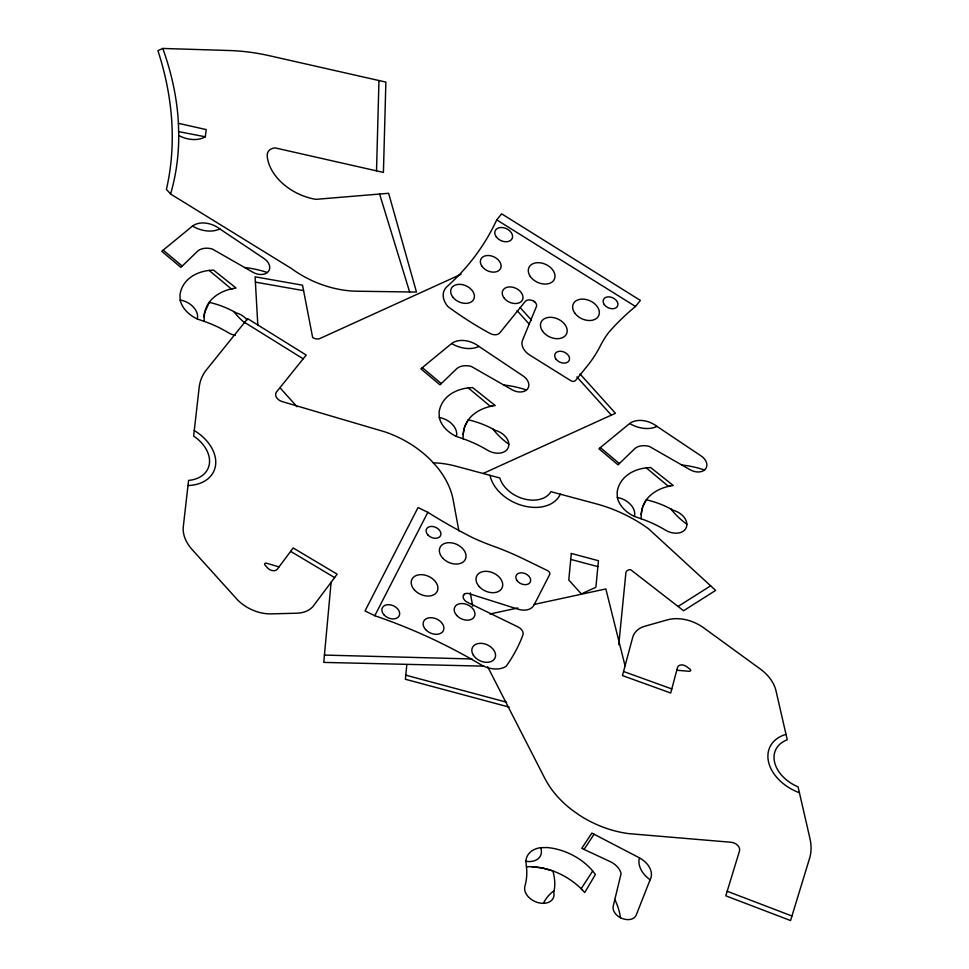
<?xml version="1.0" encoding="UTF-8"?>
<svg xmlns="http://www.w3.org/2000/svg" width="969" height="969" viewBox="0 0 969 969"><rect width="100%" height="100%" fill="white"/><g stroke="black" fill="none" stroke-linecap="round" stroke-linejoin="round"><path stroke-width="1.45" d="M376.517 170.847L378.964 80.536M331.107 582.26L323.767 662.408L483.773 666.139M406.823 664.649L405.381 679.257L509.1 707.091M618.755 644.76L625.865 572.958A6.504 4.579 24.8 0 1 630.565 569.639L683.569 610.736L715.643 590.412L648.515 528.747A114.754 80.851 24.8 0 0 596.056 503.783L550.937 491.683A28.222 19.889 24.8 0 1 523.975 498.914A28.222 19.889 24.8 0 1 499.81 477.971L455.709 466.137A75.34 53.089 24.8 0 0 433.228 462.843M170.592 194.018A393.014 276.928 24.8 0 0 178.756 135.527A25.182 17.745 24.8 0 0 205.307 136.799L206.191 129.58L178.429 123.329A393.014 276.928 24.8 0 0 162.78 48.45L157.923 50.654A433.288 305.308 24.8 0 1 166.414 189.391L170.592 194.018L291.366 268.474A85.333 60.126 24.8 0 0 306.507 277.897L311.885 280.55A85.333 60.126 24.8 0 0 357.101 291.221L416.476 292.069L388.617 193.291L315.93 199.348A48.317 34.048 24.8 0 1 267.287 157.002L267.238 154.628A12.791 9.012 24.8 0 1 275.111 147.894L383.421 172.421L385.868 82.099L269.491 55.742A170.459 120.12 24.8 0 0 229.362 50.521L162.78 48.45M235.346 335.395A15.407 10.865 24.8 0 1 228.357 332.694A91.365 64.378 24.8 0 0 204.023 321.308L204.532 313.096L209.195 302.364M463.109 434.609L464.72 426.711L468.257 419.843A58.637 41.316 24.8 0 1 489.575 406.605L495.195 405.514L472.606 387.552L468.245 387.891A50.812 35.805 24.8 0 0 439.102 412.14L439.296 417.494A17.381 12.246 24.8 0 1 456.387 436.438L463.146 438.8A91.365 64.378 24.8 0 1 487.468 450.185A15.407 10.865 24.8 0 0 508.301 447.448A15.407 10.865 24.8 0 0 495.159 430.309L492.942 429.073A68.811 48.486 24.8 0 0 469.42 420.098L468.257 419.843L466.319 423.053A55.524 39.123 24.8 0 0 463.109 434.609L463.146 438.8M641.151 514.587L642.762 506.69L646.299 499.822A58.637 41.316 24.8 0 1 667.617 486.583L673.237 485.493L650.647 467.542L646.287 467.87A50.812 35.805 24.8 0 0 617.144 492.119L617.338 497.472A26.393 18.593 24.8 0 0 634.429 516.416L641.187 518.778A91.365 64.378 24.8 0 1 665.509 530.164A15.407 10.865 24.8 0 0 686.343 527.427A15.407 10.865 24.8 0 0 673.201 510.288L670.984 509.052A68.811 48.486 24.8 0 0 647.462 500.077L646.299 499.822L644.361 503.032A55.524 39.123 24.8 0 0 641.151 514.587L641.187 518.778M531.654 866.698L542.374 868.03L552.814 870.937L553.081 871.821A68.811 48.486 24.8 0 1 554.135 890.656L553.747 892.425A15.407 10.865 24.8 0 1 539.188 902.902A15.407 10.865 24.8 0 1 524.907 886.175A91.365 64.378 24.8 0 0 526.446 866.71L525.864 861.296A26.393 18.593 24.8 0 1 540.617 847.669L547.206 847.536A50.812 35.805 24.8 0 1 592.701 870.998L595.39 874.51L584.743 892.546L580.455 888.04A58.637 41.316 24.8 0 0 552.802 870.889L547.776 869.29A55.524 39.123 24.8 0 0 531.654 866.698L526.446 866.71M650.102 879.779L636.233 915.027A12.379 8.721 24.8 0 1 622.025 918.43A12.379 8.721 24.8 0 1 613.292 905.833L621.105 873.566A17.2 12.125 24.8 0 0 609.15 861.126L581.763 848.347L591.853 833.086L639.443 857.856A25.569 18.023 24.8 0 0 650.102 879.779A20.858 14.692 24.8 0 0 639.443 857.856M374.797 615.727L427.838 512.31L418.051 507.538L365.01 610.954L374.797 615.727A396.818 279.605 24.8 0 1 480.89 664.686A22.299 15.71 24.8 0 0 506.084 666.357A268.219 188.991 24.8 0 0 522.327 636.572L522.897 635.046A7.946 5.596 24.8 0 0 518.136 627.004L467.324 602.258A6.626 4.663 24.8 0 1 463.448 595.305L464.236 594.3A5.657 3.985 24.8 0 1 468.705 593.549L518.064 609.198A15.504 10.925 24.8 0 0 534.016 605.08L549.653 574.581A3.755 2.641 24.8 0 0 547.485 570.584L524.047 559.174A225.244 158.71 24.8 0 0 492.361 545.801A167.395 117.952 24.8 0 1 472.363 537.553A406.798 286.642 24.8 0 1 427.838 512.31M204.023 321.308L197.264 318.958A17.381 12.246 24.8 0 0 180.173 300.002L179.992 294.661A50.812 35.805 24.8 0 1 209.122 270.412L213.495 270.072L236.073 288.023L230.452 289.113A58.637 41.316 24.8 0 0 209.147 302.352L207.16 305.55A55.524 39.123 24.8 0 0 203.999 317.129M592.701 870.998L581.194 888.658L582.575 890.172M584.041 849.413L594.07 834.236M463.448 595.305L464.236 594.3M496.722 219.866L501.627 213.822L640.4 300.426L635.494 306.47A406.798 286.642 24.8 0 0 608.641 332.537A167.395 117.952 24.8 0 0 600.526 345.533A225.244 158.71 24.8 0 1 587.287 365.991L575.538 380.49A3.755 2.641 24.8 0 1 570.68 380.611L529.764 355.066A15.504 10.925 24.8 0 1 522.545 340.252L536.547 306.228A5.657 3.985 24.8 0 0 535.045 302.243L533.665 301.177A6.626 4.663 24.8 0 0 525.234 301.468L499.774 332.9A7.946 5.596 24.8 0 1 490.06 333.457L488.049 332.367A268.219 188.991 24.8 0 1 447.957 306.616A22.299 15.71 24.8 0 1 447.024 286.618A396.818 279.605 24.8 0 0 496.722 219.866L635.494 306.47M192.504 226.056L161.75 251.31L180.864 267.359L196.707 252.061A17.2 12.125 24.8 0 1 212.223 248.96L252.546 272.059A12.379 8.721 24.8 0 0 268.268 271.635A12.379 8.721 24.8 0 0 263.943 258.457L219.854 228.95A25.569 18.023 24.8 0 1 192.504 226.056A20.858 14.692 24.8 0 1 219.854 228.95M451.627 343.535L420.873 368.789L439.987 384.85L455.83 369.552A17.2 12.125 24.8 0 1 471.334 366.452L511.668 389.55A12.379 8.721 24.8 0 0 527.39 389.114A12.379 8.721 24.8 0 0 523.066 375.936L478.965 346.43A25.569 18.023 24.8 0 1 451.627 343.535A20.858 14.692 24.8 0 1 478.965 346.43M629.668 423.514L598.915 448.768L618.028 464.829L633.871 449.531A17.2 12.125 24.8 0 1 649.375 446.43L689.71 469.529A12.379 8.721 24.8 0 0 705.432 469.093A12.379 8.721 24.8 0 0 701.108 455.927L657.018 426.408A20.858 14.692 24.8 0 0 629.668 423.514A25.569 18.023 24.8 0 0 657.018 426.408M678.07 606.461L710.64 585.821M461.099 274.275L319.891 338.52A6.504 4.579 24.8 0 1 312.636 337.466L302.534 285.189L255.101 276.819L257.839 325.523M483.083 473.478L615.448 413.266L579.971 373.925M489.975 613.995L517.846 607.963M533.98 604.474L605.843 588.934L625.066 665.885M233.105 288.52L231.228 288.847L209.122 270.412M492.228 406.011L490.338 406.326L468.245 387.891M670.269 485.99L668.38 486.305L646.287 467.87M324.433 655.08L471.964 658.968M676.786 670.245L689.238 671.287A1.781 1.248 24.8 0 0 689.904 669.046L686.331 666.442A5.996 4.227 24.8 0 0 677.537 667.423L670.705 693.017L622.473 675.587L632.624 637.59A29.118 20.519 24.8 0 1 644.966 626.192L666.842 620.015A34.836 24.552 24.8 0 1 703.7 627.839L760.217 668.961A38.675 27.253 24.8 0 1 775.987 690.764L787.264 739.819A34.375 24.225 24.8 0 0 774.582 762.167A34.375 24.225 24.8 0 0 798.081 786.913L809.975 838.633A67.539 47.59 24.8 0 1 809.139 859.745L790.559 920.55L725.793 895.816L739.529 850.879A7.716 5.439 24.8 0 0 731.159 842.267L628.954 833.655A86.568 60.999 24.8 0 1 578.965 814.905L571.71 809.721A86.568 60.999 24.8 0 1 544.796 778.313L487.673 666.745M255.404 282.124L303.588 290.627M178.647 131.627L205.307 136.799M209.147 302.352L210.309 302.607A68.811 48.486 24.8 0 1 233.832 311.594L236.036 312.817A15.407 10.865 24.8 0 1 247.022 319.915M570.741 559.404L597.873 566.635M405.781 675.163L506.593 702.21M279.024 566.901L266.475 563.207A1.781 1.248 24.8 0 0 265.009 565.06L267.807 568.161A5.996 4.227 24.8 0 0 277.267 569.251L293.195 547.957L337.151 574.193L313.496 605.795A29.118 20.519 24.8 0 1 296.768 613.207L271.962 613.861A34.836 24.552 24.8 0 1 236.472 598.709L192.104 549.532A38.675 27.253 24.8 0 1 183.311 526.603L188.58 480.406A34.375 24.225 24.8 0 0 209.437 463.303A34.375 24.225 24.8 0 0 193.63 436.05L199.19 387.321A67.539 47.59 24.8 0 1 207.366 368.704L247.64 318.656L306.204 355.066L276.444 392.045A7.716 5.439 24.8 0 0 282.136 401.578L385.068 431.932A86.568 60.999 24.8 0 1 430.393 459.73L436.135 465.956A86.568 60.999 24.8 0 1 453.165 499.907L458.87 530.891M623.564 671.505L671.796 688.935M727.186 891.262L791.952 915.996M290.652 551.361L334.608 577.597M244.624 322.398L303.188 358.809M533.665 301.177L535.045 302.243M600.344 447.593L619.348 463.557M422.302 367.614L441.295 383.579M163.192 250.123L182.184 266.087M520.183 307.621L531.327 319.988M517.071 310.625L529.231 324.106M576.87 376.929L611.33 415.132M297.071 406.738L283.445 391.633A114.754 80.851 24.8 0 1 280.477 388.218M379.594 194.042L409.633 291.972M470.28 592.846L472.715 606.134M178.429 123.329L178.756 135.527M617.338 497.472A17.381 12.246 24.8 0 1 634.429 516.416M686.876 524.217A62.573 44.089 24.8 0 1 670.984 509.052M681.801 464.999A81.675 57.546 24.8 0 1 704.536 469.977M508.834 444.238A62.573 44.089 24.8 0 1 492.942 429.073M503.759 385.02A81.675 57.546 24.8 0 1 526.494 389.998M194.26 430.527A41.352 29.143 24.8 0 1 215.615 464.805A41.352 29.143 24.8 0 1 187.998 485.53M456.387 436.438A26.393 18.593 24.8 0 1 439.296 417.494M614.818 899.498A81.675 57.546 24.8 0 1 620.451 917.716M543.464 903.338A62.573 44.089 24.8 0 1 554.135 890.656M540.617 847.669A17.381 12.246 24.8 0 1 525.864 861.296M244.648 267.529A81.675 57.546 24.8 0 1 267.371 272.519M560.336 494.202A37.985 26.757 24.8 0 1 523.103 505.745A37.985 26.757 24.8 0 1 490.023 475.343M197.264 318.958A26.393 18.593 24.8 0 1 180.173 300.002M245.23 323.295A62.573 44.089 24.8 0 1 233.832 311.594M799.437 792.763A41.352 29.143 24.8 0 1 768.562 761.973A41.352 29.143 24.8 0 1 786.004 734.369M571.31 553.481L568.767 580.007L581.315 593.912L595.887 587.275L598.442 560.712L571.31 553.481M503.832 297.665A10.889 7.667 24.8 0 0 521.819 300.899A10.889 7.667 24.8 0 0 512.213 287.115A10.889 7.667 24.8 0 0 503.832 297.665M530.346 276.516A14.002 9.86 24.8 0 0 553.481 280.683A14.002 9.86 24.8 0 0 541.126 262.95A14.002 9.86 24.8 0 0 530.346 276.516M542.531 331.132A14.002 9.86 24.8 0 0 565.666 335.298A14.002 9.86 24.8 0 0 553.311 317.566A14.002 9.86 24.8 0 0 542.531 331.132M496.152 236.715A9.327 6.577 24.8 0 0 511.571 239.488A9.327 6.577 24.8 0 0 503.347 227.667A9.327 6.577 24.8 0 0 496.152 236.715M604.256 304.532A7.776 5.475 24.8 0 0 617.108 306.846A7.776 5.475 24.8 0 0 610.24 296.998A7.776 5.475 24.8 0 0 604.256 304.532M481.944 266.257A10.889 7.667 24.8 0 0 499.943 269.491A10.889 7.667 24.8 0 0 490.326 255.707A10.889 7.667 24.8 0 0 481.944 266.257M452.983 297.313A12.44 8.769 24.8 0 0 473.429 299.809A12.44 8.769 24.8 0 0 461.183 284.45A12.44 8.769 24.8 0 0 452.983 297.313M556.182 359.366A7.776 5.475 24.8 0 0 568.96 360.88A7.776 5.475 24.8 0 0 561.257 351.299A7.776 5.475 24.8 0 0 556.182 359.366M574.69 312.951A14.002 9.86 24.8 0 0 597.825 317.105A14.002 9.86 24.8 0 0 585.47 299.373A14.002 9.86 24.8 0 0 574.69 312.951M384.015 614.867A9.327 6.577 24.8 0 0 399.18 615.848A9.327 6.577 24.8 0 0 389.114 604.68A9.327 6.577 24.8 0 0 384.015 614.867M479.231 586.608A14.002 9.86 24.8 0 0 501.978 588.074A14.002 9.86 24.8 0 0 486.874 571.335A14.002 9.86 24.8 0 0 479.231 586.608M425.633 629.584A10.889 7.667 24.8 0 0 443.33 630.722A10.889 7.667 24.8 0 0 431.58 617.701A10.889 7.667 24.8 0 0 425.633 629.584M414.429 589.964A14.002 9.86 24.8 0 0 437.176 591.417A14.002 9.86 24.8 0 0 422.084 574.678A14.002 9.86 24.8 0 0 414.429 589.964M442.579 557.974A14.002 9.86 24.8 0 0 465.314 559.44A14.002 9.86 24.8 0 0 450.222 542.701A14.002 9.86 24.8 0 0 442.579 557.974M427.886 534.924A7.776 5.475 24.8 0 0 440.52 535.736A7.776 5.475 24.8 0 0 432.138 526.433A7.776 5.475 24.8 0 0 427.886 534.924M456.714 615.448A10.889 7.667 24.8 0 0 474.398 616.575A10.889 7.667 24.8 0 0 462.661 603.554A10.889 7.667 24.8 0 0 456.714 615.448M473.405 655.262A12.44 8.769 24.8 0 0 493.972 659.586A12.44 8.769 24.8 0 0 483.688 643.646A12.44 8.769 24.8 0 0 473.405 655.262M516.828 580.286A7.776 5.475 24.8 0 0 529.692 582.95A7.776 5.475 24.8 0 0 523.212 573.006A7.776 5.475 24.8 0 0 516.828 580.286"/></g></svg>
